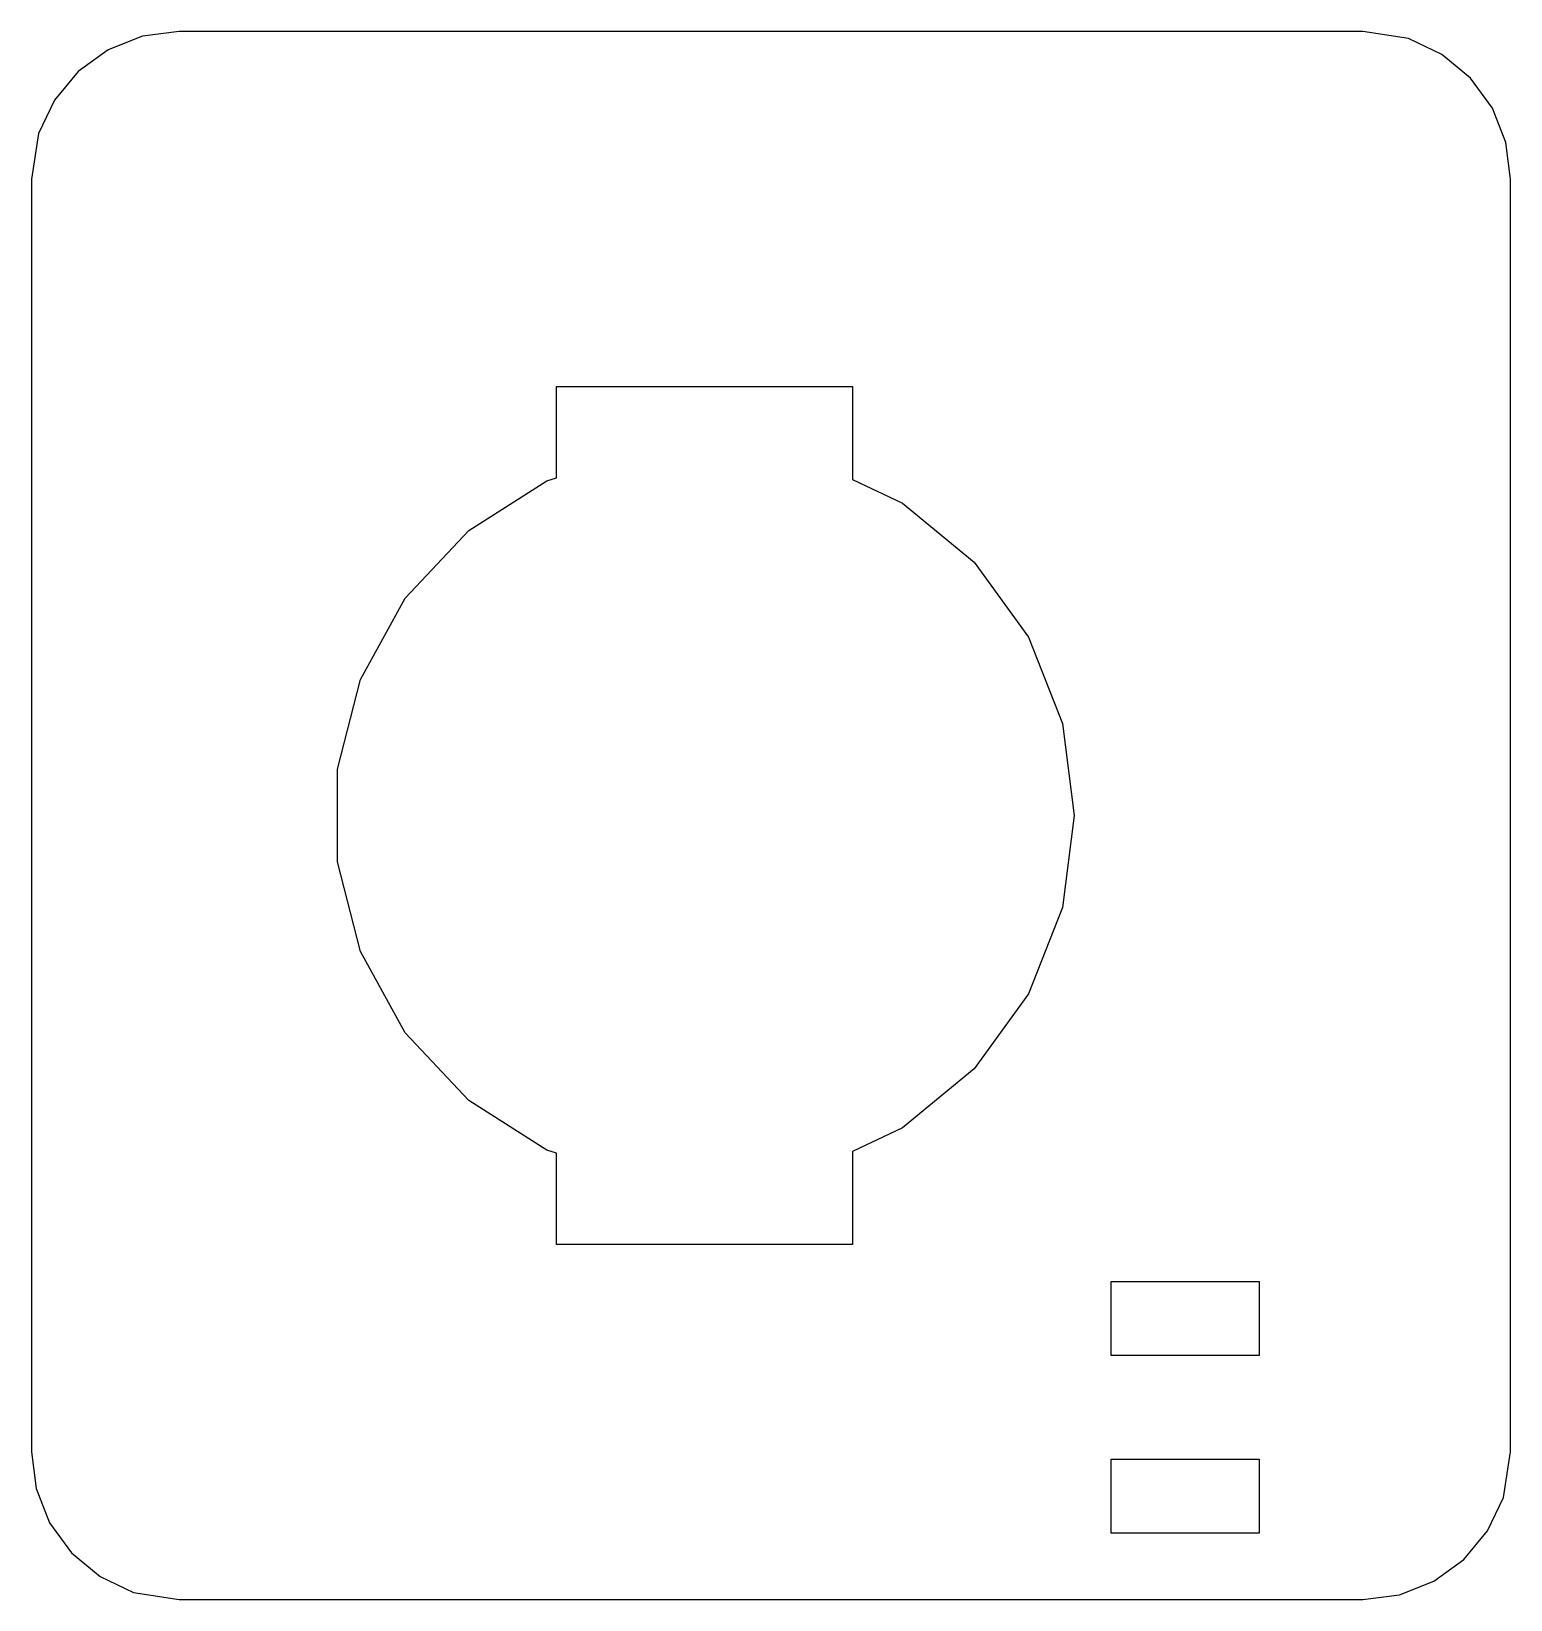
# Model space of a CAD drawing. Header units: metres. Extents: x -19 to 31, y -26.5 to 26.5.
import ezdxf

# ---------------------------------------------------------------- set-up
doc = ezdxf.new("R2010")
doc.units = ezdxf.units.M

msp = doc.modelspace()

# ---------------------------------------------------------------- linework, layer by layer
for p, q in [((-14, 26.5), (-15.2435, 26.3429)), ((26, 26.5), (-14, 26.5)), ((27.5451, 26.2553), (26, 26.5)), ((-15.2435, 26.3429), (-16.4088, 25.8815)), ((28.6791, 25.7216), (27.5451, 26.2553)), ((-16.4088, 25.8815), (-17.4227, 25.1448)), ((29.6448, 24.9227), (28.6791, 25.7216)), ((-17.4227, 25.1448), (-18.2216, 24.1791)), ((30.3815, 23.9088), (29.6448, 24.9227)), ((-18.2216, 24.1791), (-18.7553, 23.0451)), ((30.8429, 22.7435), (30.3815, 23.9088)), ((-18.7553, 23.0451), (-19, 21.5)), ((31, 21.5), (30.8429, 22.7435)), ((-19, 21.5), (-19, -21.5)), ((31, -21.5), (31, 21.5)), ((-1.25, 11.415), (-1.25, 14.5)), ((-1.25, 14.5), (8.75, 14.5)), ((8.75, 14.5), (8.75, 11.353)), ((-4.21779, 9.63141), (-1.57224, 11.3103)), ((-1.57224, 11.3103), (-1.25, 11.415)), ((8.75, 11.353), (10.4478, 10.5541)), ((10.4478, 10.5541), (12.8621, 8.55682)), ((-6.3627, 7.34731), (-4.21779, 9.63141)), ((12.8621, 8.55682), (14.7038, 6.02191)), ((-7.87219, 4.60155), (-6.3627, 7.34731)), ((14.7038, 6.02191), (15.8573, 3.10861)), ((-8.65143, 1.56665), (-7.87219, 4.60155)), ((15.8573, 3.10861), (16.25, 0)), ((-8.65143, -1.56665), (-8.65143, 1.56665)), ((16.25, 0), (15.8573, -3.10861)), ((-7.87219, -4.60155), (-8.65143, -1.56665)), ((15.8573, -3.10861), (14.7038, -6.02191)), ((-6.3627, -7.34731), (-7.87219, -4.60155)), ((14.7038, -6.02191), (12.8621, -8.55682)), ((-4.21779, -9.63141), (-6.3627, -7.34731)), ((12.8621, -8.55682), (10.4478, -10.5541)), ((-1.57224, -11.3103), (-4.21779, -9.63141)), ((10.4478, -10.5541), (8.75, -11.353)), ((-1.25, -11.415), (-1.57224, -11.3103)), ((-1.25, -14.5), (-1.25, -11.415)), ((8.75, -11.353), (8.75, -14.5)), ((8.75, -14.5), (-1.25, -14.5)), ((17.5, -18.25), (17.5, -15.75)), ((17.5, -15.75), (22.5, -15.75)), ((22.5, -15.75), (22.5, -18.25)), ((22.5, -18.25), (17.5, -18.25)), ((-19, -21.5), (-18.8429, -22.7435)), ((30.7553, -23.0451), (31, -21.5)), ((17.5, -24.25), (17.5, -21.75)), ((17.5, -21.75), (22.5, -21.75)), ((22.5, -21.75), (22.5, -24.25)), ((-18.8429, -22.7435), (-18.3815, -23.9088)), ((30.2216, -24.1791), (30.7553, -23.0451)), ((-18.3815, -23.9088), (-17.6448, -24.9227)), ((22.5, -24.25), (17.5, -24.25)), ((29.4227, -25.1448), (30.2216, -24.1791)), ((-17.6448, -24.9227), (-16.6791, -25.7216)), ((28.4088, -25.8815), (29.4227, -25.1448)), ((-16.6791, -25.7216), (-15.5451, -26.2553)), ((27.2435, -26.3429), (28.4088, -25.8815)), ((-15.5451, -26.2553), (-14, -26.5)), ((-14, -26.5), (26, -26.5)), ((26, -26.5), (27.2435, -26.3429))]:
    msp.add_line(p, q)

doc.saveas('drawing.dxf')
